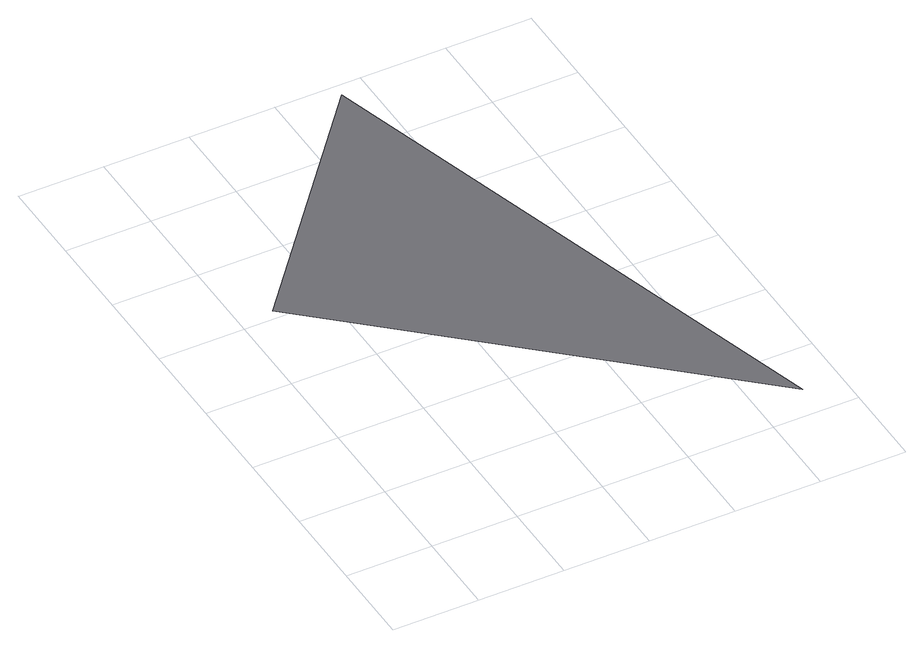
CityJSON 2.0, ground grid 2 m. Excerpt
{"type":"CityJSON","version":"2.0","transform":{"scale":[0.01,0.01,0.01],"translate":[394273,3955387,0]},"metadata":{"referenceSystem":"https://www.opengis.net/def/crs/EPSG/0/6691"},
"CityObjects":{
"road1":{"type":"Road","attributes":{"class":"1040","function":"9020","usage":"9","RoadStructureAttribute.sectionType":"1"},"geometry":[{"type":"MultiSurface","lod":"1","boundaries":[[[0,1,2]]]}]}
},
"vertices":[
[912,79,0],[540,1369,0],[80,824,0]
]}
